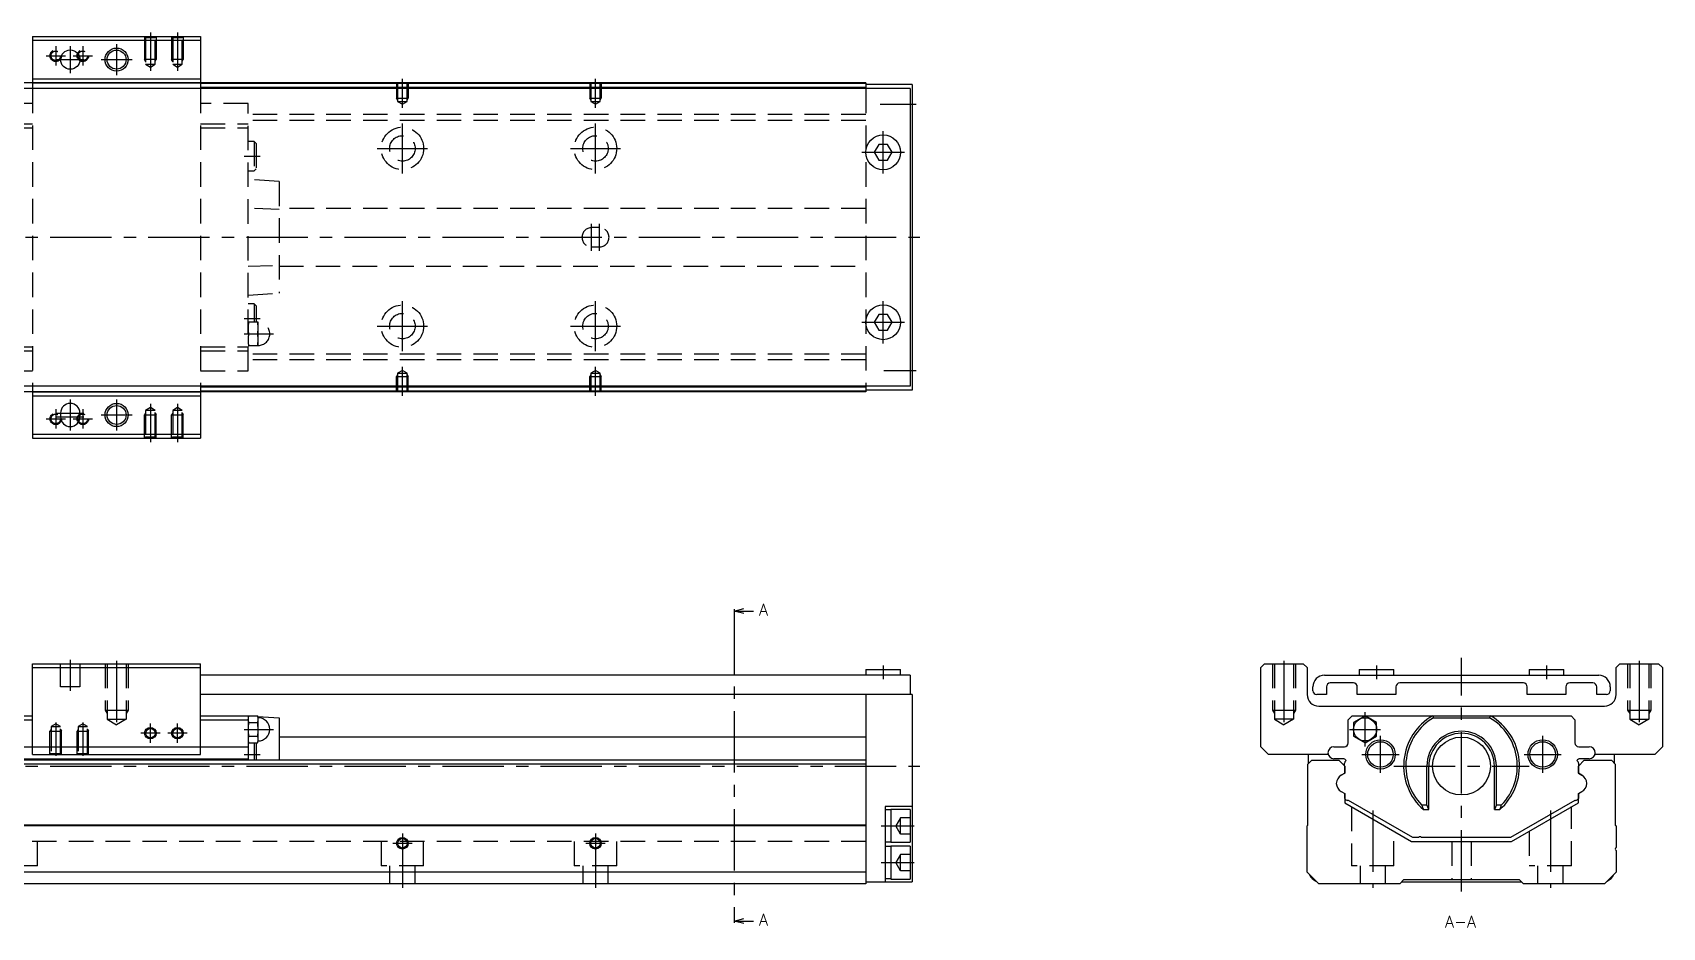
# Model space of a CAD drawing. Extents: x 0 to 1035, y -8 to 230.
# Drawn here: x 612.6 to 1034.7, y -1.3 to 230.4 of the extents above; entities that cross this region are included whole.
import ezdxf

# ---------------------------------------------------------------- set-up
doc = ezdxf.new("R2010")
doc.units = 0
doc.header["$LTSCALE"] = 0.5
doc.linetypes.add('CENTER', pattern=[50.8, 31.75, -6.35, 6.35, -6.35])
doc.linetypes.add('DASHED', pattern=[19.05, 12.7, -6.35])
for name, color, linetype in [('MSM_CENTER', 1, 'CENTER'), ('MSM_CONTINUOUS', 7, 'CONTINUOUS'), ('MSM_DASHED', 4, 'DASHED'), ('MSM_NARROW', 5, 'CONTINUOUS'), ('MSM_PART_NUMBER', 7, 'CONTINUOUS')]:
    doc.layers.add(name, color=color, linetype=linetype)
doc.styles.get("Standard").update_dxf_attribs({"font": 'txt.shx', "height": 3, "bigfont": 'bigfont.shx'})

msp = doc.modelspace()

# ---------------------------------------------------------------- linework, layer by layer
at = {"layer": 'MSM_CENTER'}
for p, q in [((643.15, 230.38), (643.15, 220.47)), ((650.15, 230.38), (650.15, 220.47)), ((616.15, 224.38), (621.15, 224.38)), ((618.65, 226.88), (618.65, 221.88)), ((622.4, 226.88), (622.4, 219.88)), ((623.15, 224.38), (628.15, 224.38)), ((625.65, 226.88), (625.65, 221.88)), ((634.4, 227.38), (634.4, 219.38)), ((618.9, 223.38), (625.9, 223.38)), ((630.4, 223.38), (638.4, 223.38)), ((708.4, 210.87), (708.4, 218.38)), ((758.4, 210.87), (758.4, 218.38)), ((832.07, 211.88), (841.4, 211.88)), ((708.4, 193.88), (708.4, 206.88)), ((758.4, 193.88), (758.4, 206.88)), ((832.9, 193.88), (832.9, 204.88)), ((667.45, 198.38), (671.55, 198.38)), ((701.9, 200.38), (714.9, 200.38)), ((751.9, 200.38), (764.9, 200.38)), ((827.4, 199.38), (838.4, 199.38)), ((185.4, 177.38), (842.4, 177.38)), ((757.4, 173.88), (757.4, 180.88)), ((759.4, 173.88), (759.4, 180.88)), ((708.4, 147.88), (708.4, 160.88)), ((758.4, 147.88), (758.4, 160.88)), ((832.9, 149.88), (832.9, 160.88)), ((667.45, 156.38), (671.55, 156.38)), ((667.45, 152.38), (675.05, 152.38)), ((701.9, 154.38), (714.9, 154.38)), ((751.9, 154.38), (764.9, 154.38)), ((827.4, 155.38), (838.4, 155.38)), ((708.4, 136.38), (708.4, 143.89)), ((758.4, 136.38), (758.4, 143.89)), ((833.07, 142.88), (841.4, 142.88)), ((622.4, 135.38), (622.4, 127.38)), ((634.4, 135.38), (634.4, 127.38)), ((618.65, 132.88), (618.65, 127.88)), ((618.9, 131.88), (625.9, 131.88)), ((618.9, 130.88), (625.9, 130.88)), ((625.65, 132.88), (625.65, 127.88)), ((630.4, 131.38), (638.4, 131.38)), ((643.15, 134.29), (643.15, 124.38)), ((650.15, 134.29), (650.15, 124.38)), ((616.15, 130.38), (621.15, 130.38)), ((623.15, 130.38), (628.15, 130.38)), ((794.33, 80.12), (794.33, 0.88)), ((622.4, 68), (622.4, 60)), ((634.4, 67.76), (634.4, 50.18)), ((936.66, 67.76), (936.66, 50.18)), ((982.66, 8), (982.66, 68.5)), ((1028.66, 67.76), (1028.66, 50.18)), ((832.9, 66.5), (832.9, 63)), ((960.66, 66.5), (960.66, 63)), ((1004.66, 66.5), (1004.66, 63)), ((618.65, 51.81), (618.65, 43.1)), ((625.65, 51.81), (625.65, 43.1)), ((643.15, 46.5), (643.15, 51.5)), ((650.15, 46.5), (650.15, 51.5)), ((957.66, 45.54), (957.66, 54.46)), ((645.65, 49), (640.65, 49)), ((652.65, 49), (647.65, 49)), ((667.45, 50), (675.05, 50)), ((953.66, 50), (961.66, 50)), ((961.66, 38.7), (961.66, 48.3)), ((1003.66, 38.7), (1003.66, 48.3)), ((667.45, 43.5), (671.55, 43.5)), ((956.86, 43.5), (966.46, 43.5)), ((998.86, 43.5), (1008.46, 43.5)), ((185.4, 40.5), (842.4, 40.5)), ((965.16, 40.5), (1000.16, 40.5)), ((959.66, 28.97), (959.66, 9)), ((1005.66, 28.97), (1005.66, 9)), ((708.4, 23), (708.4, 9)), ((758.4, 23), (758.4, 9)), ((832.4, 25), (840.9, 25)), ((705.9, 20.5), (710.9, 20.5)), ((755.9, 20.5), (760.9, 20.5)), ((832.4, 15.5), (840.9, 15.5))]:
    msp.add_line(p, q, dxfattribs=at)
at = {"layer": 'MSM_CONTINUOUS'}
for p, q in [((612.65, 229.38), (612.65, 215.88)), ((612.65, 229.38), (656.15, 229.38)), ((612.65, 228.38), (656.15, 228.38)), ((656.15, 229.38), (656.15, 215.88)), ((839.9, 215.88), (224.9, 215.88)), ((828.4, 217.38), (238.4, 217.38)), ((612.65, 218.38), (656.15, 218.38)), ((612.65, 217.38), (656.15, 217.38)), ((828.4, 217.18), (656.15, 217.18)), ((828.4, 216.18), (656.15, 216.18)), ((828.4, 217.38), (828.4, 215.88)), ((840.4, 216.98), (828.4, 216.98)), ((839.9, 215.88), (839.9, 138.88)), ((840.4, 216.98), (840.4, 137.78)), ((831.74, 201.38), (830.59, 199.38)), ((830.59, 199.38), (831.74, 197.38)), ((834.05, 201.38), (831.74, 201.38)), ((835.2, 199.38), (834.05, 201.38)), ((834.05, 197.38), (835.2, 199.38)), ((831.74, 197.38), (834.05, 197.38)), ((831.74, 157.38), (830.59, 155.38)), ((834.05, 157.38), (831.74, 157.38)), ((835.2, 155.38), (834.05, 157.38)), ((830.59, 155.38), (831.74, 153.38)), ((831.74, 153.38), (834.05, 153.38)), ((834.05, 153.38), (835.2, 155.38)), ((839.9, 138.88), (224.9, 138.88)), ((828.4, 137.38), (238.4, 137.38)), ((612.65, 138.88), (612.65, 125.38)), ((612.65, 137.38), (656.15, 137.38)), ((612.65, 136.38), (656.15, 136.38)), ((656.15, 138.88), (656.15, 125.38)), ((828.4, 138.58), (656.15, 138.58)), ((828.4, 137.58), (656.15, 137.58)), ((828.4, 138.88), (828.4, 137.38)), ((840.4, 137.78), (828.4, 137.78)), ((619.9, 131.88), (619.9, 130.88)), ((624.9, 130.88), (624.9, 131.88)), ((612.65, 126.38), (656.15, 126.38)), ((612.65, 125.38), (656.15, 125.38)), ((794.33, 80.62), (796.83, 81.29)), ((794.33, 81.12), (794.33, 80.12)), ((794.33, 80.62), (799.33, 80.62)), ((796.83, 79.95), (794.33, 80.62)), ((612.65, 67), (656.15, 67)), ((612.65, 43.5), (612.65, 67)), ((612.65, 66), (656.15, 66)), ((656.15, 43.5), (656.15, 67)), ((839.9, 64), (656.15, 64)), ((828.4, 65.5), (828.4, 64)), ((828.4, 65.5), (837.4, 65.5)), ((837.4, 64), (837.4, 65.5)), ((839.9, 64), (839.9, 59)), ((930.66, 66), (931.66, 67)), ((930.66, 45.5), (930.66, 66)), ((931.66, 67), (941.66, 67)), ((941.66, 67), (942.66, 66)), ((942.66, 66), (942.66, 59)), ((947.16, 64), (1018.16, 64)), ((956.16, 65.5), (965.16, 65.5)), ((956.16, 65.5), (956.16, 64)), ((965.16, 64), (965.16, 65.5)), ((1000.16, 65.5), (1009.16, 65.5)), ((1000.16, 65.5), (1000.16, 64)), ((1009.16, 64), (1009.16, 65.5)), ((1022.66, 66), (1023.66, 67)), ((1022.66, 59), (1022.66, 66)), ((1023.66, 67), (1033.66, 67)), ((1033.66, 67), (1034.66, 66)), ((1034.66, 66), (1034.66, 45.5)), ((944.16, 60), (944.16, 61)), ((947.66, 61), (947.66, 59)), ((954.66, 62), (948.66, 62)), ((955.66, 59), (955.66, 61)), ((965.66, 61), (965.66, 59)), ((998.66, 62), (966.66, 62)), ((999.66, 59), (999.66, 61)), ((1009.66, 61), (1009.66, 59)), ((1016.66, 62), (1010.66, 62)), ((1017.66, 59), (1017.66, 61)), ((1021.16, 61), (1021.16, 60)), ((840.4, 59), (656.15, 59)), ((828.4, 59), (828.4, 10)), ((840.4, 59), (840.4, 10.5)), ((947.66, 59), (945.16, 59)), ((945.66, 56), (1019.66, 56)), ((965.66, 59), (955.66, 59)), ((1009.66, 59), (999.66, 59)), ((1020.16, 59), (1017.66, 59)), ((600.35, 53.5), (612.65, 53.5)), ((600.35, 52.5), (612.65, 52.5)), ((656.15, 53.5), (668.45, 53.5)), ((656.15, 52.5), (668.45, 52.5)), ((668.45, 53.5), (669.02, 53.46)), ((668.45, 53.5), (668.45, 42)), ((668.57, 53.46), (668.45, 53)), ((668.45, 52.41), (668.45, 52.6)), ((668.57, 53.46), (670.92, 53.46)), ((668.57, 51.73), (670.92, 51.73)), ((671.05, 53), (670.92, 53.46)), ((670.95, 53.34), (676.45, 53)), ((671.05, 47), (671.05, 53)), ((676.45, 53), (676.45, 42)), ((953.31, 52.5), (954.31, 53.5)), ((953.31, 46.5), (953.31, 52.5)), ((954.31, 53.5), (1011.01, 53.5)), ((957.66, 53.46), (954.66, 51.73)), ((954.66, 51.73), (954.66, 48.27)), ((960.66, 51.73), (957.66, 53.46)), ((960.66, 48.27), (960.66, 51.73)), ((975.18, 53.5), (975.43, 53)), ((975.43, 53), (989.89, 53)), ((989.89, 53), (990.14, 53.5)), ((1011.01, 53.5), (1012.01, 52.5)), ((1012.01, 52.5), (1012.01, 46.5)), ((668.45, 47), (668.57, 46.54)), ((668.57, 48.27), (670.92, 48.27)), ((668.57, 46.54), (670.92, 46.54)), ((670.05, 46.54), (670.05, 42)), ((670.55, 46.54), (670.55, 42)), ((670.92, 46.54), (671.05, 47)), ((828.4, 48), (676.45, 48)), ((954.66, 48.27), (957.66, 46.54)), ((957.66, 46.54), (960.66, 48.27)), ((600.35, 45.5), (668.45, 45.5)), ((600.35, 42.4), (668.45, 42.4)), ((612.65, 43.5), (656.15, 43.5)), ((932.66, 43.5), (930.66, 45.5)), ((948.13, 43.5), (932.66, 43.5)), ((943.06, 41.2), (943.06, 43.5)), ((949.61, 45.5), (952.31, 45.5)), ((951.91, 42.4), (949.61, 42.4)), ((1013.01, 45.5), (1015.71, 45.5)), ((1015.71, 42.4), (1013.41, 42.4)), ((1032.66, 43.5), (1017.19, 43.5)), ((1022.26, 41.2), (1022.26, 43.5)), ((1034.66, 45.5), (1032.66, 43.5)), ((828.4, 42), (238.4, 42)), ((828.4, 41), (238.4, 41)), ((942.86, 41), (943.86, 42)), ((942.86, 25.2), (942.86, 41)), ((943.86, 42), (950.91, 42)), ((950.91, 42), (952.41, 40.5)), ((952.41, 38.61), (951.51, 38.1)), ((952.36, 40.55), (952.36, 41.2)), ((952.41, 40.5), (952.41, 38.61)), ((973.66, 30.44), (973.66, 40.5)), ((974.16, 29.22), (974.16, 40.5)), ((991.16, 29.22), (991.16, 40.5)), ((991.66, 30.44), (991.66, 40.5)), ((1012.91, 40.5), (1014.41, 42)), ((1012.96, 40.55), (1012.91, 40.5)), ((1012.91, 40.5), (1012.91, 38.61)), ((1012.91, 38.61), (1012.91, 40.5)), ((1013.81, 38.1), (1012.91, 38.61)), ((1012.96, 41.2), (1012.96, 40.55)), ((1014.41, 42), (1021.46, 42)), ((1021.46, 42), (1022.46, 41)), ((1022.46, 41), (1022.46, 25.2)), ((951.51, 33.9), (952.41, 33.39)), ((1012.91, 33.39), (1013.81, 33.9)), ((833.4, 30), (833.4, 10.5)), ((840.4, 30), (833.4, 30)), ((952.41, 33.39), (952.41, 31)), ((952.41, 31), (969.73, 21)), ((953.36, 31.61), (953.16, 31.61)), ((970, 22), (953.36, 31.61)), ((972.3, 30.44), (973.66, 30.44)), ((974.16, 29.22), (973.66, 30.44)), ((991.66, 30.44), (991.16, 29.22)), ((991.66, 30.44), (993.02, 30.44)), ((1011.96, 31.61), (995.32, 22)), ((995.59, 21), (1012.91, 31)), ((1012.16, 31.61), (1011.96, 31.61)), ((1012.91, 33.39), (1012.91, 32.13)), ((1012.91, 31), (1012.91, 33.39)), ((834.9, 29.15), (833.4, 29.15)), ((839.9, 29.25), (834.9, 29.25)), ((834.9, 29.25), (834.9, 20.75)), ((839.9, 29.25), (839.9, 20.75)), ((972.77, 29.22), (974.16, 29.22)), ((991.16, 29.22), (992.55, 29.22)), ((828.4, 25.2), (238.4, 25.2)), ((828.4, 25), (238.4, 25)), ((942.66, 25), (942.86, 25.2)), ((942.66, 13), (942.66, 25)), ((971.51, 22), (970, 22)), ((995.32, 22), (972.31, 22)), ((1022.46, 25.2), (1022.66, 25)), ((1022.66, 25), (1022.66, 19.4)), ((833.4, 20.85), (834.9, 20.85)), ((834.9, 19.65), (833.4, 19.65)), ((834.9, 20.75), (839.9, 20.75)), ((839.9, 19.75), (834.9, 19.75)), ((834.9, 19.75), (834.9, 11.25)), ((839.9, 19.75), (839.9, 11.25)), ((969.73, 21), (995.59, 21)), ((1022.66, 18.6), (1022.66, 13)), ((828.4, 13), (238.4, 13)), ((945.66, 10), (942.66, 13)), ((1022.66, 13), (1019.66, 10)), ((828.4, 10), (238.4, 10)), ((828.4, 10.5), (840.4, 10.5)), ((833.4, 11.35), (834.9, 11.35)), ((834.9, 11.25), (839.9, 11.25)), ((966.66, 10), (945.66, 10)), ((967.66, 11), (966.66, 10)), ((967.16, 10.5), (998.16, 10.5)), ((997.66, 11), (967.66, 11)), ((998.66, 10), (997.66, 11)), ((1019.66, 10), (998.66, 10)), ((794.33, 0.38), (796.83, 1.05)), ((794.33, 0.88), (794.33, -0.12)), ((794.33, 0.38), (799.33, 0.38)), ((796.83, -0.29), (794.33, 0.38))]:
    msp.add_line(p, q, dxfattribs=at)
for centre, radius in [((622.4, 223.38), 2.5), ((634.4, 223.38), 2.46), ((832.9, 199.38), 4.5), ((832.9, 155.38), 4.5), ((634.4, 131.38), 2.46), ((957.66, 50), 3), ((643.15, 49), 1.23), ((650.15, 49), 1.23), ((961.66, 43.5), 3.8), ((961.66, 43.5), 3.3), ((982.66, 40.5), 7.5), ((1003.66, 43.5), 3.8), ((1003.66, 43.5), 3.3), ((708.4, 20.5), 1.23), ((758.4, 20.5), 1.23)]:
    msp.add_circle(centre, radius, dxfattribs=at)
for centre, radius, start, end in [((622.4, 131.88), 2.5, 0, 180), ((622.4, 130.88), 2.5, 180, 0), ((947.16, 61), 3, 90, 180), ((1018.16, 61), 3, 0, 90), ((945.16, 60), 1, 180, 270), ((948.66, 61), 1, 90, 180), ((954.66, 61), 1, 0, 90), ((966.66, 61), 1, 90, 180), ((998.66, 61), 1, 0, 90), ((1010.66, 61), 1, 90, 180), ((1016.66, 61), 1, 0, 90), ((1020.16, 60), 1, 270, 0), ((945.66, 59), 3, 180, 270), ((1019.66, 59), 3, 270, 0), ((671.75, 52.57), 3.31, 164.2277, 179.4294), ((671.75, 52.63), 3.31, 180.5738, 195.7691), ((681.33, 49.95), 12.89, 172.0306, 179.7562), ((667.74, 52.56), 3.31, 0.5738, 15.7691), ((667.74, 52.63), 3.31, 344.2277, 359.4294), ((658.06, 49.94), 12.98, 0.2719, 7.9413), ((671.05, 50), 3, 270, 90), ((982.66, 40.5), 15, 119.9264, 228.7639), ((982.66, 40.5), 14.44, 120.051, 224.1514), ((982.66, 40.5), 14.44, 315.8486, 59.949), ((982.66, 40.5), 15, 311.2361, 60.0736), ((681.9, 50.1), 13.46, 180.407, 187.8062), ((671.75, 47.37), 3.31, 164.2277, 179.4294), ((671.75, 47.44), 3.31, 180.5738, 195.7691), ((657.59, 50.1), 13.46, 352.1938, 359.593), ((667.74, 47.37), 3.31, 0.5738, 15.7691), ((667.74, 47.43), 3.31, 344.2277, 359.4294), ((952.31, 46.5), 1, 270, 0), ((982.66, 40.5), 9, 0, 180), ((982.66, 40.5), 8.5, 0, 180), ((1013.01, 46.5), 1, 180, 270), ((949.61, 43.95), 1.55, 90, 270), ((951.91, 41.4), 1, 30.0919, 90), ((1013.41, 41.4), 1, 90, 149.9081), ((1015.71, 43.95), 1.55, 270, 90), ((952.81, 35.85), 2.6, 120, 176.5893), ((953.16, 41.2), 0.8, 118.7489, 180), ((1012.16, 41.2), 0.8, 0, 61.2511), ((1012.51, 35.85), 2.6, 3.4107, 60), ((952.81, 36.15), 2.6, 183.4107, 240), ((1012.51, 36.15), 2.6, 300, 356.5893), ((953.16, 32.41), 0.8, 200.3641, 270), ((984.89, 34.62), 13.26, 198.3686, 204.03), ((980.37, 34.65), 13.33, 335.9851, 341.6163), ((1012.16, 32.41), 0.8, 270, 339.6276), ((971.91, 21.7), 0.5, 36.8699, 143.1301), ((1022.96, 19), 0.5, 126.8699, 233.1301), ((946.06, 13.5), 3, 201.8137, 248.1863), ((1019.26, 13.5), 3, 291.8151, 338.1849)]:
    msp.add_arc(centre, radius, start, end, dxfattribs=at)
at = {"layer": 'MSM_DASHED'}
for p, q in [((641.65, 229.38), (641.92, 229.1)), ((641.65, 229.38), (641.65, 223.38)), ((641.92, 229.1), (641.92, 222.18)), ((641.92, 229.1), (644.38, 229.1)), ((644.38, 229.1), (644.65, 229.38)), ((644.38, 222.18), (644.38, 229.1)), ((644.65, 229.38), (644.65, 223.38)), ((648.65, 229.38), (648.92, 229.1)), ((648.65, 229.38), (648.65, 223.38)), ((648.92, 229.1), (648.92, 222.18)), ((648.92, 229.1), (651.38, 229.1)), ((651.38, 229.1), (651.65, 229.38)), ((651.38, 222.18), (651.38, 229.1)), ((651.65, 229.38), (651.65, 223.38)), ((644.65, 223.38), (641.65, 223.38)), ((641.92, 222.91), (641.65, 223.38)), ((641.92, 222.18), (643.15, 221.47)), ((641.92, 222.18), (644.38, 222.18)), ((643.15, 221.47), (644.38, 222.18)), ((644.38, 222.91), (644.65, 223.38)), ((651.65, 223.38), (648.65, 223.38)), ((648.92, 222.91), (648.65, 223.38)), ((648.92, 222.18), (650.15, 221.47)), ((648.92, 222.18), (651.38, 222.18)), ((650.15, 221.47), (651.38, 222.18)), ((651.38, 222.91), (651.65, 223.38)), ((656.15, 217.38), (612.65, 217.38)), ((612.65, 215.88), (612.65, 138.88)), ((656.15, 215.88), (656.15, 138.88)), ((706.9, 217.38), (706.9, 213.38)), ((707.17, 217.38), (707.17, 212.58)), ((709.63, 212.58), (709.63, 217.38)), ((709.9, 217.38), (709.9, 213.38)), ((756.9, 217.38), (756.9, 213.38)), ((757.17, 217.38), (757.17, 212.58)), ((759.63, 212.58), (759.63, 217.38)), ((759.9, 217.38), (759.9, 213.38)), ((828.4, 215.88), (828.4, 138.88)), ((612.65, 211.98), (600.35, 211.98)), ((668.45, 211.98), (656.15, 211.98)), ((668.45, 142.78), (668.45, 211.98)), ((706.9, 213.38), (709.9, 213.38)), ((707.17, 212.91), (706.9, 213.38)), ((707.17, 212.58), (709.63, 212.58)), ((707.17, 212.58), (708.4, 211.87)), ((708.4, 211.87), (709.63, 212.58)), ((709.63, 212.91), (709.9, 213.38)), ((756.9, 213.38), (759.9, 213.38)), ((757.17, 212.91), (756.9, 213.38)), ((757.17, 212.58), (759.63, 212.58)), ((757.17, 212.58), (758.4, 211.87)), ((758.4, 211.87), (759.63, 212.58)), ((759.63, 212.91), (759.9, 213.38)), ((828.4, 209.13), (668.45, 209.13)), ((828.4, 207.63), (668.45, 207.63)), ((600.35, 206.73), (612.65, 206.73)), ((600.35, 205.73), (612.65, 205.73)), ((656.15, 206.73), (668.45, 206.73)), ((656.15, 205.73), (668.45, 205.73)), ((670.05, 202.18), (668.45, 202.18)), ((670.05, 202.18), (670.05, 194.58)), ((670.55, 201.68), (670.05, 202.18)), ((670.55, 201.68), (670.55, 195.08)), ((668.45, 194.58), (670.05, 194.58)), ((670.05, 194.58), (670.55, 195.08)), ((676.45, 191.82), (668.45, 192.38)), ((676.45, 191.82), (676.45, 162.93)), ((676.45, 184.61), (668.45, 184.86)), ((828.4, 184.88), (676.45, 184.88)), ((759.4, 179.88), (757.4, 179.88)), ((757.4, 174.88), (759.4, 174.88)), ((668.45, 169.89), (676.45, 170.14)), ((676.45, 169.88), (828.4, 169.88)), ((668.45, 162.38), (676.45, 162.93)), ((670.05, 160.18), (668.45, 160.18)), ((670.55, 159.68), (670.05, 160.18)), ((670.05, 160.18), (670.05, 155.38)), ((670.55, 159.68), (670.55, 155.38)), ((671.05, 155.38), (668.45, 155.38)), ((668.57, 152.38), (670.92, 152.38)), ((671.05, 149.38), (671.05, 155.38)), ((600.35, 149.03), (612.65, 149.03)), ((600.35, 148.03), (612.65, 148.03)), ((656.15, 149.03), (668.45, 149.03)), ((656.15, 148.03), (668.45, 148.03)), ((668.45, 149.38), (671.05, 149.38)), ((828.4, 147.13), (668.45, 147.13)), ((828.4, 145.63), (668.45, 145.63)), ((600.35, 142.78), (612.65, 142.78)), ((656.15, 142.78), (668.45, 142.78)), ((707.17, 141.84), (706.9, 141.38)), ((706.9, 141.38), (709.9, 141.38)), ((706.9, 137.38), (706.9, 141.38)), ((708.4, 142.89), (707.17, 142.18)), ((707.17, 142.18), (709.63, 142.18)), ((707.17, 142.18), (707.17, 137.38)), ((709.63, 142.18), (708.4, 142.89)), ((709.63, 137.38), (709.63, 142.18)), ((709.63, 141.84), (709.9, 141.38)), ((709.9, 137.38), (709.9, 141.38)), ((757.17, 141.84), (756.9, 141.38)), ((756.9, 141.38), (759.9, 141.38)), ((756.9, 137.38), (756.9, 141.38)), ((758.4, 142.89), (757.17, 142.18)), ((757.17, 142.18), (759.63, 142.18)), ((757.17, 142.18), (757.17, 137.38)), ((759.63, 142.18), (758.4, 142.89)), ((759.63, 137.38), (759.63, 142.18)), ((759.63, 141.84), (759.9, 141.38)), ((759.9, 137.38), (759.9, 141.38)), ((656.15, 137.38), (612.65, 137.38)), ((641.92, 131.84), (641.65, 131.38)), ((641.65, 125.38), (641.65, 131.38)), ((641.65, 131.38), (644.65, 131.38)), ((643.15, 133.29), (641.92, 132.58)), ((641.92, 132.58), (641.92, 125.65)), ((644.38, 132.58), (641.92, 132.58)), ((644.38, 132.58), (643.15, 133.29)), ((644.38, 125.65), (644.38, 132.58)), ((644.38, 131.84), (644.65, 131.38)), ((644.65, 125.38), (644.65, 131.38)), ((648.92, 131.84), (648.65, 131.38)), ((648.65, 125.38), (648.65, 131.38)), ((648.65, 131.38), (651.65, 131.38)), ((650.15, 133.29), (648.92, 132.58)), ((648.92, 132.58), (648.92, 125.65)), ((651.38, 132.58), (648.92, 132.58)), ((651.38, 132.58), (650.15, 133.29)), ((651.38, 125.65), (651.38, 132.58)), ((651.38, 131.84), (651.65, 131.38)), ((651.65, 125.38), (651.65, 131.38)), ((641.92, 125.65), (641.65, 125.38)), ((644.38, 125.65), (641.92, 125.65)), ((644.65, 125.38), (644.38, 125.65)), ((648.92, 125.65), (648.65, 125.38)), ((651.38, 125.65), (648.92, 125.65)), ((651.65, 125.38), (651.38, 125.65)), ((619.9, 61), (619.9, 67)), ((624.9, 67), (624.9, 61)), ((631.4, 67), (631.4, 55)), ((631.94, 67), (631.94, 52.6)), ((636.85, 67), (636.85, 52.6)), ((637.4, 67), (637.4, 55)), ((933.66, 67), (933.66, 55)), ((934.2, 67), (934.2, 52.6)), ((939.12, 67), (939.12, 52.6)), ((939.66, 67), (939.66, 55)), ((960.66, 65.5), (960.66, 63)), ((1004.66, 65.5), (1004.66, 63)), ((1025.66, 67), (1025.66, 55)), ((1026.2, 67), (1026.2, 52.6)), ((1031.12, 67), (1031.12, 52.6)), ((1031.66, 67), (1031.66, 55)), ((624.9, 61), (619.9, 61)), ((631.4, 55), (637.4, 55)), ((631.4, 55), (631.94, 54.06)), ((637.4, 55), (636.85, 54.06)), ((933.66, 55), (939.66, 55)), ((933.66, 55), (934.2, 54.06)), ((939.66, 55), (939.12, 54.06)), ((1025.66, 55), (1031.66, 55)), ((1025.66, 55), (1026.2, 54.06)), ((1031.66, 55), (1031.12, 54.06)), ((618.65, 51.41), (617.42, 50.7)), ((617.42, 50.7), (617.42, 43.77)), ((617.42, 50.7), (619.88, 50.7)), ((619.88, 50.7), (618.65, 51.41)), ((619.88, 43.77), (619.88, 50.7)), ((625.65, 51.41), (624.42, 50.7)), ((624.42, 50.7), (626.88, 50.7)), ((624.42, 50.7), (624.42, 43.77)), ((626.88, 50.7), (625.65, 51.41)), ((626.88, 43.77), (626.88, 50.7)), ((631.94, 52.6), (636.85, 52.6)), ((631.94, 52.6), (634.4, 51.18)), ((636.85, 52.6), (634.4, 51.18)), ((939.12, 52.6), (934.2, 52.6)), ((934.2, 52.6), (936.66, 51.18)), ((939.12, 52.6), (936.66, 51.18)), ((1026.2, 52.6), (1031.12, 52.6)), ((1026.2, 52.6), (1028.66, 51.18)), ((1031.12, 52.6), (1028.66, 51.18)), ((617.42, 49.97), (617.15, 49.5)), ((617.15, 43.5), (617.15, 49.5)), ((617.15, 49.5), (620.15, 49.5)), ((619.88, 49.97), (620.15, 49.5)), ((620.15, 43.5), (620.15, 49.5)), ((624.42, 49.97), (624.15, 49.5)), ((624.15, 43.5), (624.15, 49.5)), ((624.15, 49.5), (627.15, 49.5)), ((626.88, 49.97), (627.15, 49.5)), ((627.15, 43.5), (627.15, 49.5)), ((617.42, 43.77), (617.15, 43.5)), ((617.42, 43.77), (619.88, 43.77)), ((620.15, 43.5), (619.88, 43.77)), ((624.42, 43.77), (624.15, 43.5)), ((624.42, 43.77), (626.88, 43.77)), ((627.15, 43.5), (626.88, 43.77)), ((951.51, 38.1), (952.41, 38.61)), ((952.41, 40.5), (952.36, 40.55)), ((952.41, 38.61), (952.41, 40.5)), ((1012.91, 38.61), (1013.81, 38.1)), ((952.41, 32.13), (952.41, 33.39)), ((954.16, 29.99), (954.16, 14.7)), ((1011.16, 14.7), (1011.16, 29.99)), ((837.4, 27.12), (836.17, 25)), ((837.4, 22.88), (837.4, 27.12)), ((839.9, 27.12), (837.4, 27.12)), ((837.4, 22.88), (836.17, 25)), ((837.4, 25), (839.9, 25)), ((839.9, 22.88), (837.4, 22.88)), ((965.16, 14.7), (965.16, 23.64)), ((1000.16, 23.64), (1000.16, 14.7)), ((828.4, 21), (238.4, 21)), ((613.9, 14.7), (613.9, 21)), ((702.9, 21), (702.9, 14.7)), ((713.9, 14.7), (713.9, 21)), ((752.9, 21), (752.9, 14.7)), ((763.9, 14.7), (763.9, 21)), ((837.4, 17.62), (836.17, 15.5)), ((837.4, 13.38), (837.4, 17.62)), ((839.9, 17.62), (837.4, 17.62)), ((980.16, 21), (980.16, 11)), ((985.16, 21), (985.16, 11)), ((613.9, 14.7), (602.9, 14.7)), ((713.9, 14.7), (702.9, 14.7)), ((705.1, 14.7), (705.1, 10)), ((711.7, 10), (711.7, 14.7)), ((763.9, 14.7), (752.9, 14.7)), ((755.1, 14.7), (755.1, 10)), ((761.7, 10), (761.7, 14.7)), ((837.4, 13.38), (836.17, 15.5)), ((837.4, 15.5), (839.9, 15.5)), ((839.9, 13.38), (837.4, 13.38)), ((965.16, 14.7), (954.16, 14.7)), ((956.36, 14.7), (956.36, 10)), ((962.96, 10), (962.96, 14.7)), ((1011.16, 14.7), (1000.16, 14.7)), ((1002.36, 14.7), (1002.36, 10)), ((1008.96, 10), (1008.96, 14.7))]:
    msp.add_line(p, q, dxfattribs=at)
for centre, radius in [((618.65, 224.38), 1.5), ((618.65, 224.38), 1.23), ((625.65, 224.38), 1.5), ((625.65, 224.38), 1.23), ((708.4, 200.38), 5.5), ((708.4, 200.38), 3.3), ((758.4, 200.38), 5.5), ((758.4, 200.38), 3.3), ((708.4, 154.38), 5.5), ((708.4, 154.38), 3.3), ((758.4, 154.38), 5.5), ((758.4, 154.38), 3.3), ((618.65, 130.38), 1.5), ((618.65, 130.38), 1.23), ((625.65, 130.38), 1.5), ((625.65, 130.38), 1.23)]:
    msp.add_circle(centre, radius, dxfattribs=at)
for centre, radius, start, end in [((757.4, 177.38), 2.5, 90, 270), ((759.4, 177.38), 2.5, 270, 90), ((678.14, 153.83), 9.69, 170.8086, 179.713), ((678.14, 153.92), 9.7, 180.2886, 189.1898), ((678.14, 150.83), 9.69, 170.8086, 179.713), ((661.35, 153.83), 9.7, 0.2886, 9.1898), ((661.35, 153.92), 9.69, 350.8086, 359.713), ((661.35, 150.83), 9.7, 0.2886, 9.1898), ((671.05, 152.38), 3, 270, 90), ((678.14, 150.92), 9.7, 180.2886, 189.1898), ((661.35, 150.92), 9.69, 350.8086, 359.713)]:
    msp.add_arc(centre, radius, start, end, dxfattribs=at)
at = {"layer": 'MSM_NARROW'}
for centre, radius in [((634.4, 223.38), 3), ((634.4, 131.38), 3), ((643.15, 49), 1.5), ((650.15, 49), 1.5), ((708.4, 20.5), 1.5), ((758.4, 20.5), 1.5)]:
    msp.add_circle(centre, radius, dxfattribs=at)

# ---------------------------------------------------------------- texts
at = {"layer": 'MSM_PART_NUMBER'}
for s, p in [('A', (800.75, 79.49)), ('A', (800.75, -0.75)), ('A-A', (978.4, -1.28))]:
    msp.add_text(s, height=3, dxfattribs=at).set_placement(p)

doc.saveas('drawing.dxf')
